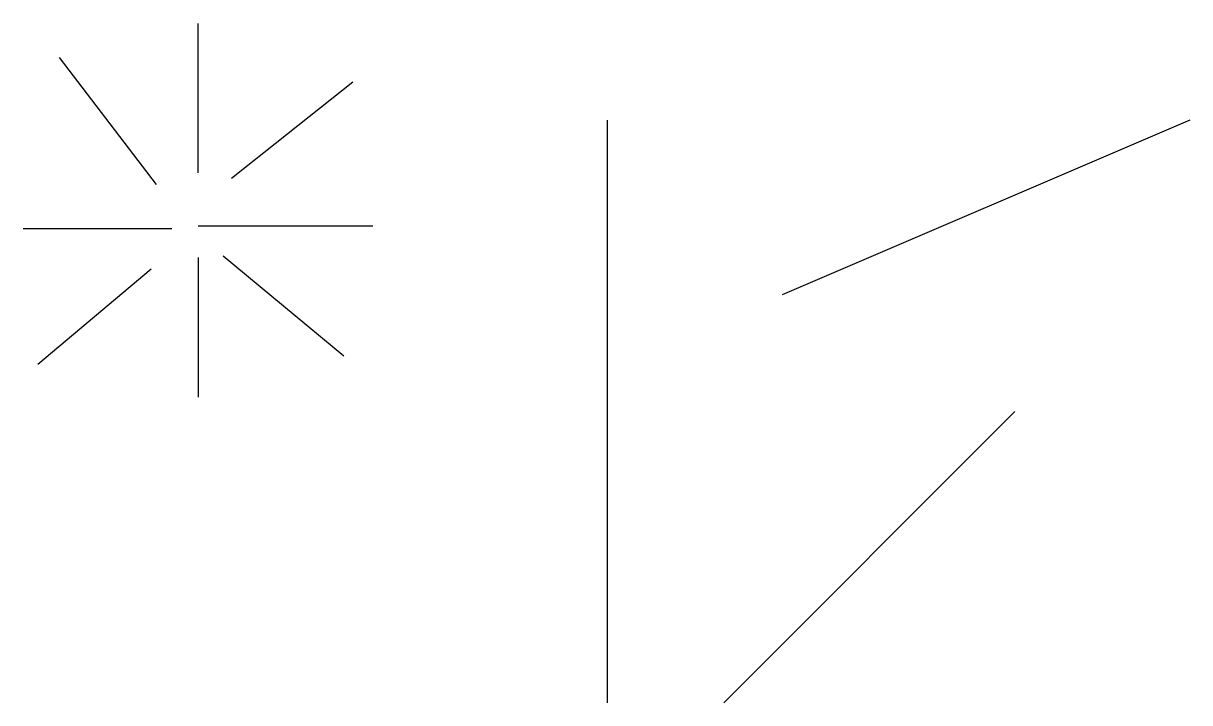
# Model space of a CAD drawing. Header units: feet. Extents: x -50 to 50, y 0 to 58.
import ezdxf

# ---------------------------------------------------------------- set-up
doc = ezdxf.new("R2010")
doc.units = ezdxf.units.FT
doc.header["$MEASUREMENT"] = 0

msp = doc.modelspace()

# ---------------------------------------------------------------- linework, layer by layer
for p, q in [((-35.15, 45.49), (-35.15, 58.32)), ((-38.71, 44.48), (-47.06, 55.38)), ((-32.29, 45.02), (-21.85, 53.3)), ((0, 0), (0, 50)), ((50, 50), (15, 35)), ((-37.39, 40.69), (-50.16, 40.69)), ((-35.15, 40.93), (-20.15, 40.93)), ((-35.15, 38.22), (-35.15, 26.24)), ((-32.99, 38.37), (-22.62, 29.79)), ((-39.17, 37.21), (-48.92, 29.02)), ((10, 0), (35, 25))]:
    msp.add_line(p, q)

doc.saveas('drawing.dxf')
